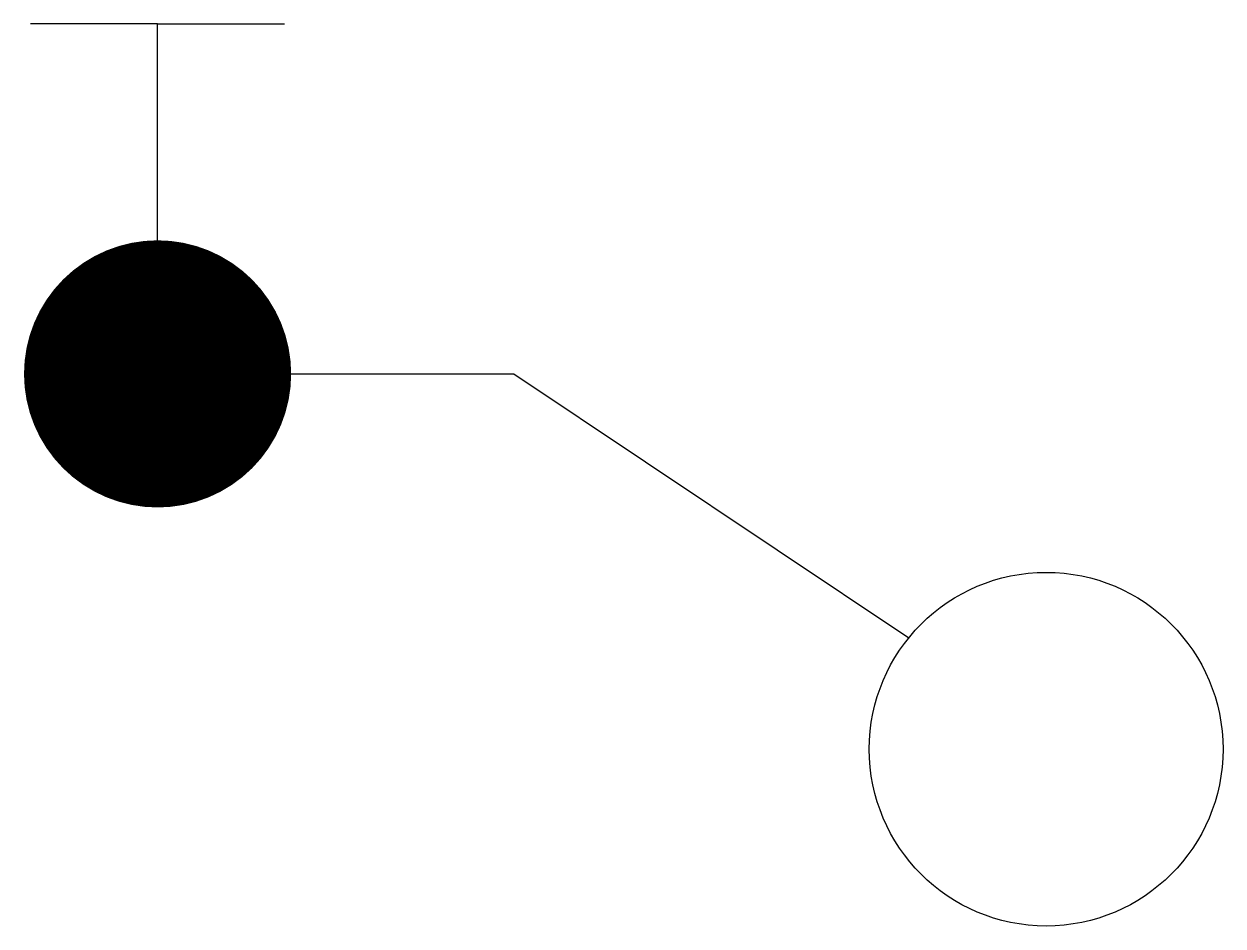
# Model space of a CAD drawing. Header units: millimetres. Extents: x -10113.056 to -10112.551, y 58.232 to 58.612.
import ezdxf

# ---------------------------------------------------------------- set-up
doc = ezdxf.new("R2010")
doc.units = ezdxf.units.MM
doc.header["$LTSCALE"] = 10
doc.linetypes.add('ES', pattern=[4.4, 1.6, -1.2, 1.6])
doc.layers.add('Tub_componentes', color=2, linetype='Continuous')

msp = doc.modelspace()

# ---------------------------------------------------------------- linework, layer by layer
at = {"layer": 'Tub_componentes', "color": 2}
for p, q in [((-10112.9994, 58.61195), (-10113.05287, 58.61195)), ((-10112.9994, 58.46459), (-10112.9994, 58.61195)), ((-10112.9994, 58.61195), (-10112.94594, 58.61195)), ((-10112.8494, 58.46459), (-10112.68313, 58.35344))]:
    msp.add_line(p, q, dxfattribs=at)
at = {"layer": 'Tub_componentes', "color": 2, "linetype": 'ES'}
msp.add_line((-10112.9994, 58.46459), (-10112.8494, 58.46459), dxfattribs=at)
at = {"layer": 'Tub_componentes', "color": 1, "const_width": 0.05625}
msp.add_lwpolyline([(-10112.9994, 58.43647, 1), (-10112.9994, 58.49272, 1)], format="xyb", close=True, dxfattribs=at)
at = {"layer": 'Tub_componentes', "color": 2}
msp.add_circle((-10112.62528, 58.30655), 0.07447, dxfattribs=at)

doc.saveas('drawing.dxf')
